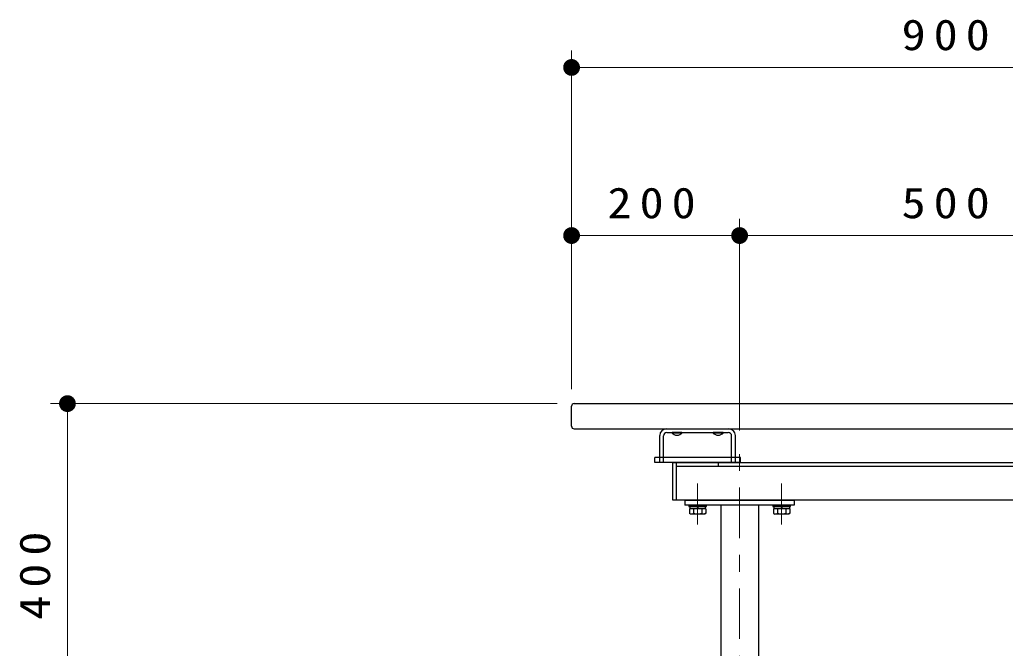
# Model space of a CAD drawing. Units: millimetres on the paper, scale 1:20. Extents: x -385 to 0, y 0 to 267.
# Drawn here: x -301.4 to -242.8, y 114.8 to 152.2 of the extents above; entities that cross this region are included whole.
import ezdxf

# ---------------------------------------------------------------- set-up
doc = ezdxf.new("R2010")
doc.units = ezdxf.units.MM
doc.linetypes.add('USER2', pattern=[6, 3, -1, 1, -1])
doc.layers.add('LY_1', color=7, linetype='Continuous', lineweight=25)
doc.styles.add('ＭＳ ゴシック', font='')
doc.styles.get('ＭＳ ゴシック').set_extended_font_data('MS Gothic')

# ---------------------------------------------------------------- blocks, each defined once
blk = doc.blocks.new('filled_dot')
at = {"color": 0, "linetype": 'Continuous', "lineweight": -2, "const_width": 1.25}
blk.add_lwpolyline([(-0.625, 0, 1), (0.625, 0, 1)], format="xyb", close=True, dxfattribs=at)

msp = doc.modelspace()

# ---------------------------------------------------------------- linework, layer by layer
at = {"layer": 'LY_1', "lineweight": 13}
for p, q in [((-268.577, 130.169), (-268.577, 150.319)), ((-268.577, 149.319), (-223.577, 149.319)), ((-258.577, 127.716), (-258.577, 140.319)), ((-268.577, 139.319), (-258.577, 139.319)), ((-258.577, 139.319), (-233.577, 139.319)), ((-269.427, 129.319), (-299.577, 129.319)), ((-298.577, 109.319), (-298.577, 129.319))]:
    msp.add_line(p, q, dxfattribs=at)
at = {"layer": 'LY_1', "color": 40}
for p, q in [((-268.577, 127.969), (-268.577, 129.169)), ((-268.427, 129.319), (-223.727, 129.319)), ((-268.427, 127.819), (-223.727, 127.819)), ((-263.327, 125.819), (-263.327, 127.419)), ((-263.102, 125.819), (-263.102, 127.394)), ((-262.927, 127.819), (-259.227, 127.819)), ((-262.902, 127.594), (-259.252, 127.594)), ((-259.052, 125.819), (-259.052, 127.394)), ((-258.827, 125.819), (-258.827, 127.419)), ((-263.627, 125.819), (-263.627, 126.119)), ((-258.527, 126.119), (-263.627, 126.119)), ((-258.527, 125.819), (-258.527, 126.119)), ((-258.527, 125.819), (-263.627, 125.819))]:
    msp.add_line(p, q, dxfattribs=at)
at = {"layer": 'LY_1'}
for p, q in [((-262.597, 127.594), (-262.597, 127.569)), ((-262.007, 127.594), (-262.597, 127.594)), ((-262.007, 127.569), (-262.597, 127.569)), ((-262.007, 127.594), (-262.007, 127.569)), ((-260.147, 127.594), (-260.147, 127.569)), ((-259.557, 127.594), (-260.147, 127.594)), ((-259.557, 127.569), (-260.147, 127.569)), ((-259.557, 127.594), (-259.557, 127.569))]:
    msp.add_line(p, q, dxfattribs=at)
at = {"layer": 'LY_1', "linetype": 'USER2', "lineweight": 13}
msp.add_line((-258.577, 109.319), (-258.577, 126.716), dxfattribs=at)
at = {"layer": 'LY_1', "color": 4}
for p, q in [((-262.552, 125.819), (-229.602, 125.819)), ((-262.552, 123.569), (-262.552, 125.819)), ((-262.327, 123.569), (-262.327, 125.819)), ((-262.327, 125.594), (-229.827, 125.594)), ((-259.827, 125.594), (-259.827, 125.819)), ((-229.602, 123.569), (-262.552, 123.569)), ((-261.827, 123.569), (-261.827, 123.269)), ((-261.827, 123.569), (-255.327, 123.569)), ((-255.327, 123.269), (-261.827, 123.269)), ((-259.702, 123.269), (-259.702, 96.819)), ((-257.452, 123.269), (-257.452, 96.819)), ((-255.327, 123.569), (-255.327, 123.269))]:
    msp.add_line(p, q, dxfattribs=at)
at = {"layer": 'LY_1', "color": 4, "linetype": 'USER2', "lineweight": 13}
for p, q in [((-261.077, 124.565), (-261.077, 122.127)), ((-261.077, 124.565), (-261.077, 122.127)), ((-256.077, 124.565), (-256.077, 122.127)), ((-256.077, 124.565), (-256.077, 122.127))]:
    msp.add_line(p, q, dxfattribs=at)
at = {"layer": 'LY_1', "color": 131}
for p, q in [((-261.602, 123.269), (-261.602, 123.194)), ((-261.602, 123.269), (-260.552, 123.269)), ((-261.602, 123.194), (-260.552, 123.194)), ((-260.617, 123.194), (-261.537, 123.194)), ((-261.537, 123.194), (-261.537, 123.069)), ((-261.111, 123.194), (-261.077, 123.069)), ((-261.077, 123.194), (-261.044, 123.069)), ((-260.617, 123.194), (-260.617, 123.069)), ((-260.552, 123.194), (-260.552, 123.269)), ((-256.602, 123.269), (-256.602, 123.194)), ((-256.602, 123.269), (-255.552, 123.269)), ((-256.602, 123.194), (-255.552, 123.194)), ((-255.617, 123.194), (-256.537, 123.194)), ((-256.537, 123.194), (-256.537, 123.069)), ((-256.111, 123.194), (-256.077, 123.069)), ((-256.077, 123.194), (-256.044, 123.069)), ((-255.617, 123.194), (-255.617, 123.069)), ((-255.552, 123.194), (-255.552, 123.269)), ((-261.568, 123.069), (-261.568, 122.794)), ((-260.587, 123.069), (-261.568, 123.069)), ((-261.568, 122.794), (-261.49, 122.749)), ((-260.617, 123.069), (-261.537, 123.069)), ((-260.665, 122.749), (-261.49, 122.749)), ((-261.323, 123.069), (-261.323, 122.794)), ((-260.832, 123.069), (-260.832, 122.794)), ((-260.587, 122.794), (-260.665, 122.749)), ((-260.587, 123.069), (-260.587, 122.794)), ((-256.568, 123.069), (-256.568, 122.794)), ((-255.587, 123.069), (-256.568, 123.069)), ((-256.568, 122.794), (-256.49, 122.749)), ((-255.617, 123.069), (-256.537, 123.069)), ((-255.665, 122.749), (-256.49, 122.749)), ((-256.323, 123.069), (-256.323, 122.794)), ((-255.832, 123.069), (-255.832, 122.794)), ((-255.587, 122.794), (-255.665, 122.749)), ((-255.587, 123.069), (-255.587, 122.794))]:
    msp.add_line(p, q, dxfattribs=at)
at = {"layer": 'LY_1', "color": 40}
for centre, radius, start, end in [((-268.427, 129.169), 0.15, 90, 180), ((-268.427, 127.969), 0.15, 180, 270), ((-262.927, 127.419), 0.4, 90, 180), ((-262.902, 127.394), 0.2, 90, 180), ((-259.252, 127.394), 0.2, 0, 90), ((-259.227, 127.419), 0.4, 0, 90)]:
    msp.add_arc(centre, radius, start, end, dxfattribs=at)
at = {"layer": 'LY_1'}
for centre in [(-262.302, 127.839), (-259.852, 127.839)]:
    msp.add_arc(centre, 0.4, 222.43594, 317.56406, dxfattribs=at)
at = {"layer": 'LY_1', "color": 131}
for centre, radius, start, end in [((-261.445, 123.007), 0.245, 240.00001, 299.99999), ((-261.077, 123.438), 0.689, 249.136, 290.864), ((-260.709, 123.007), 0.245, 240.00001, 299.99999), ((-256.445, 123.007), 0.245, 240.00001, 299.99999), ((-256.077, 123.438), 0.689, 249.136, 290.864), ((-255.709, 123.007), 0.245, 240.00001, 299.99999)]:
    msp.add_arc(centre, radius, start, end, dxfattribs=at)

# ---------------------------------------------------------------- block references
at = {"layer": 'LY_1', "lineweight": 13, "xscale": 0.4, "yscale": 0.4}
for p in [(-268.577, 149.319), (-268.577, 139.319), (-258.577, 139.319)]:
    msp.add_blockref('filled_dot', p, dxfattribs=at)
for p, rotation in [((-258.577, 139.319), 180), ((-298.577, 129.319), 270)]:
    msp.add_blockref('filled_dot', p, dxfattribs=dict(at, rotation=rotation))

# ---------------------------------------------------------------- texts
at = {"layer": 'LY_1', "char_height": 1.833, "attachment_point": 8, "style": 'ＭＳ ゴシック'}
for s, insert in [('\\T1.33;\\W1.15;900', (-246.077, 150.319)), ('\\T1.33;\\W1.15;200', (-263.577, 140.319)), ('\\T1.33;\\W1.15;500', (-246.077, 140.319))]:
    msp.add_mtext(s, dxfattribs=dict(at, insert=insert))
at = {"layer": 'LY_1', "insert": (-299.577, 119.319), "char_height": 1.833, "attachment_point": 8, "rotation": 90, "style": 'ＭＳ ゴシック'}
msp.add_mtext('\\T1.33;\\W1.15;400', dxfattribs=at)

doc.saveas('drawing.dxf')
